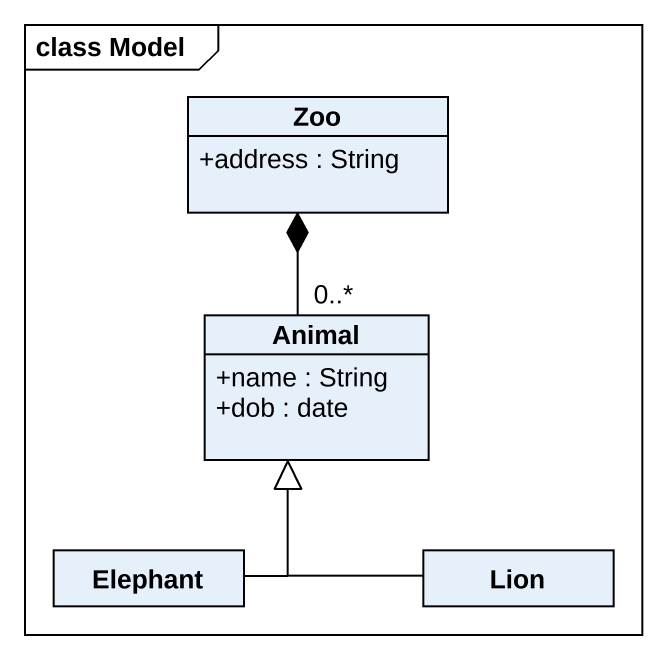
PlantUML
@startuml
mainframe class Model
hide circle
hide empty members
skinparam classAttributeIconSize 0
class Zoo {
  +address : String
}
class Animal {
  +name : String
  +dob : date
}
class Elephant
class Lion
Zoo *-- "0..*" Animal
Elephant -up-|> Animal
Lion -up-|> Animal
@enduml
